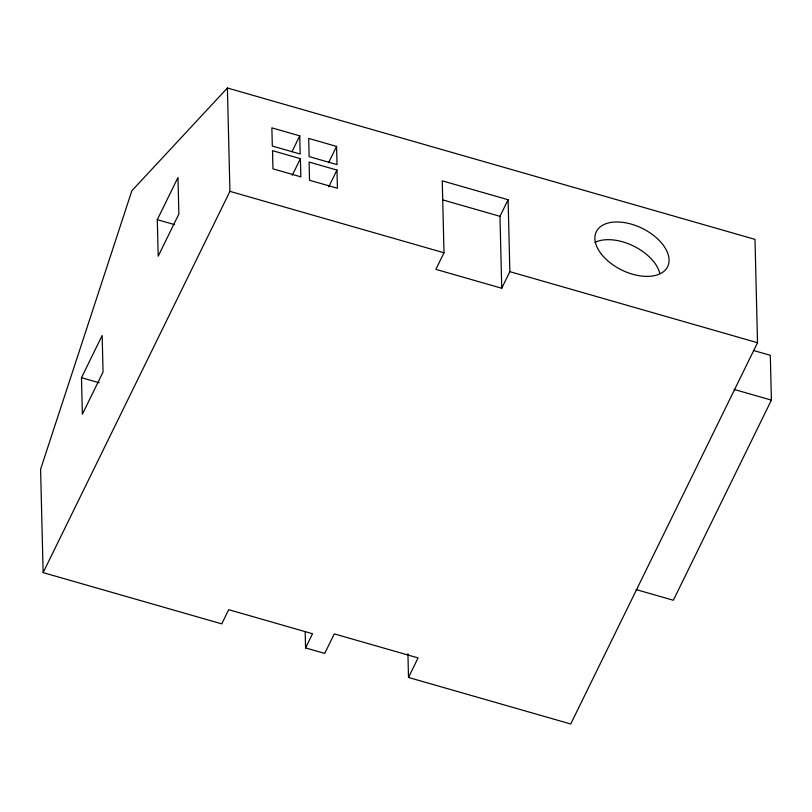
<?xml version="1.0" encoding="UTF-8"?>
<svg xmlns="http://www.w3.org/2000/svg" width="812" height="812" viewBox="0 0 812 812"><rect width="100%" height="100%" fill="white"/><g stroke="black" fill="none" stroke-linecap="round" stroke-linejoin="round"><path stroke-width="1.22" d="M157.305 219.676L177.98 177.473L178.873 214.003L158.198 256.196L157.305 219.676L174.6 224.64M81.484 377.692L102.16 335.488L103.053 372.008L82.377 414.211L81.484 377.692L99.206 382.777M408.507 677.462L418.078 657.923L334.28 633.878L324.709 653.416L305.566 647.925L312.518 633.736L228.72 609.69L221.767 623.88L43.127 572.622L229.928 191.358L227.401 88L754.998 239.378L757.525 342.725L570.724 723.999L408.507 677.462L407.928 653.751M291.955 151.742L299.75 135.858L271.868 127.849L272.314 146.038L300.186 154.036L299.75 135.858M292.269 175.25L300.399 158.665L272.517 150.667L272.964 168.845L300.846 176.843L300.399 158.665M328.596 162.715L336.574 146.424L308.692 138.416L309.139 156.604L337.021 164.603L336.574 146.424M328.758 186.831L336.97 170.063L309.088 162.065L309.534 180.244L337.416 188.242L336.97 170.063M444.002 252.776L435.871 269.361L501.735 288.25L509.855 271.665L508.099 199.732L442.246 180.843L444.002 252.776L229.928 191.358M501.735 288.25L499.979 216.317L508.099 199.732M753.455 350.479L770.304 355.311L771.4 400.123L673.351 600.251L636.05 589.553M227.401 88L131.859 190.759L40.6 469.275L43.127 572.622M442.499 199.833L499.979 216.317M509.855 271.665L757.525 342.725M734.099 389.425L771.4 400.123M305.17 631.706L305.566 647.925M594.963 242.392A39.717 23.223 26.1 0 1 633.025 245.772A39.717 23.223 26.1 0 1 659.862 273.532M601.519 254.298A39.717 23.223 26.1 0 0 665.546 269.767A39.717 23.223 26.1 0 0 628.853 223.483A39.717 23.223 26.1 0 0 601.519 254.298"/></g></svg>
